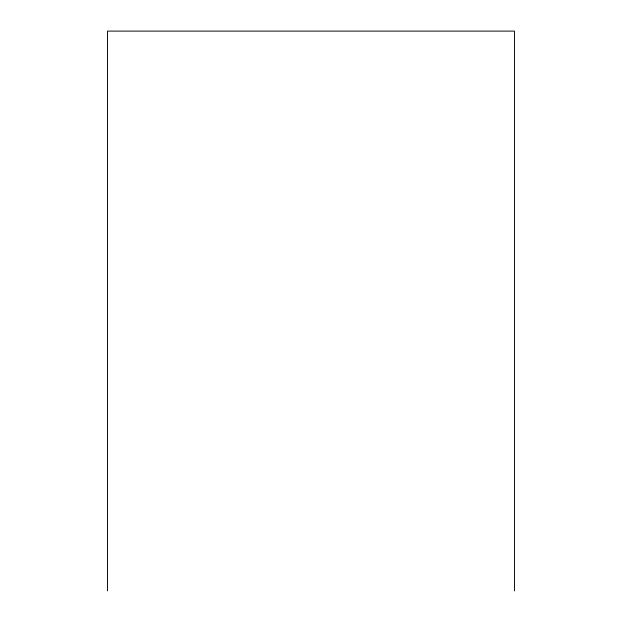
<?xml version="1.0" encoding="UTF-8"?>
<svg xmlns="http://www.w3.org/2000/svg" width="622" height="622" viewBox="0 0 622 622"><rect width="100%" height="100%" fill="white"/><g stroke="black" fill="none" stroke-linecap="round" stroke-linejoin="round"><path stroke-width="0.93" d="M514.48 590.9L514.48 31.1L107.52 31.1L107.52 590.9"/></g></svg>
